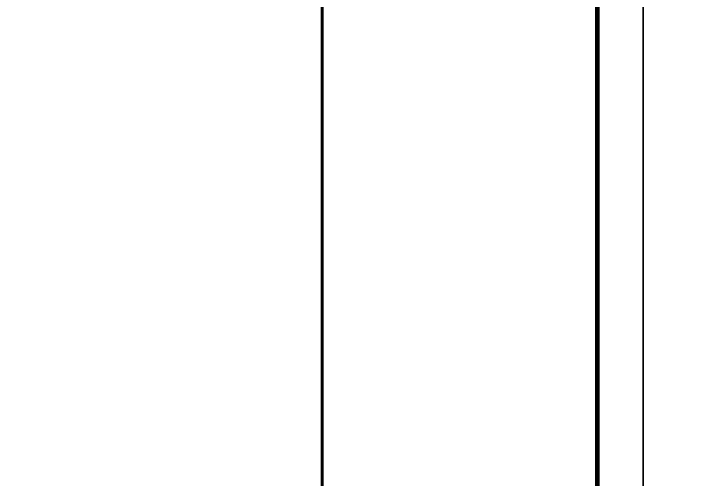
# Model space of a CAD drawing. Extents: x -9422388 to 15610651, y -1992469 to 953794.
# Drawn here: x -2905700 to -2890749, y -341287 to -331142 of the extents above; entities that cross this region are included whole.
import ezdxf

# ---------------------------------------------------------------- set-up
doc = ezdxf.new("R2010")
doc.units = 0
doc.header["$LTSCALE"] = 1000
doc.layers.add('PUB_TITLE', color=4, linetype='Continuous')

# ---------------------------------------------------------------- blocks, each defined once
blk = doc.blocks.new('TQ')
at = {"layer": 'PUB_TITLE', "const_width": 48.8}
blk.add_lwpolyline([(1746756, -758772), (1746756, -798756)], dxfattribs=at)
at = {"layer": 'PUB_TITLE'}
blk.add_lwpolyline([(1746756, -798756), (1750936, -798756), (1750936, -758772), (1746756, -758772)], close=True, dxfattribs=at)
blk = doc.blocks.new('图签')
at = {"xscale": 1.43572, "yscale": 1.43572, "zscale": 1.43572}
blk.add_blockref('TQ', (-231624, 689573), dxfattribs=at)

msp = doc.modelspace()

# ---------------------------------------------------------------- linework, layer by layer
at = {"layer": 'PUB_TITLE'}
for points in [[(-2997074.25692, -380398.05939), (-2891974.25692, -380398.05939), (-2891974.25692, -320998.05939), (-2997074.25692, -320998.05939)], [(-2891974.25692, -380398.05939), (-2786874.25692, -380398.05939), (-2786874.25692, -320998.05939), (-2891974.25692, -320998.05939)]]:
    msp.add_lwpolyline(points, close=True, dxfattribs=at)
at = {"layer": 'PUB_TITLE', "const_width": 100}
msp.add_lwpolyline([(-2994574.25692, -379398.05939), (-2892974.25692, -379398.05939), (-2892974.25692, -321998.05939), (-2994574.25692, -321998.05939)], close=True, dxfattribs=at)

# ---------------------------------------------------------------- block references
msp.add_blockref('图签', (-5175203.06659, 77814.0902))

doc.saveas('drawing.dxf')
